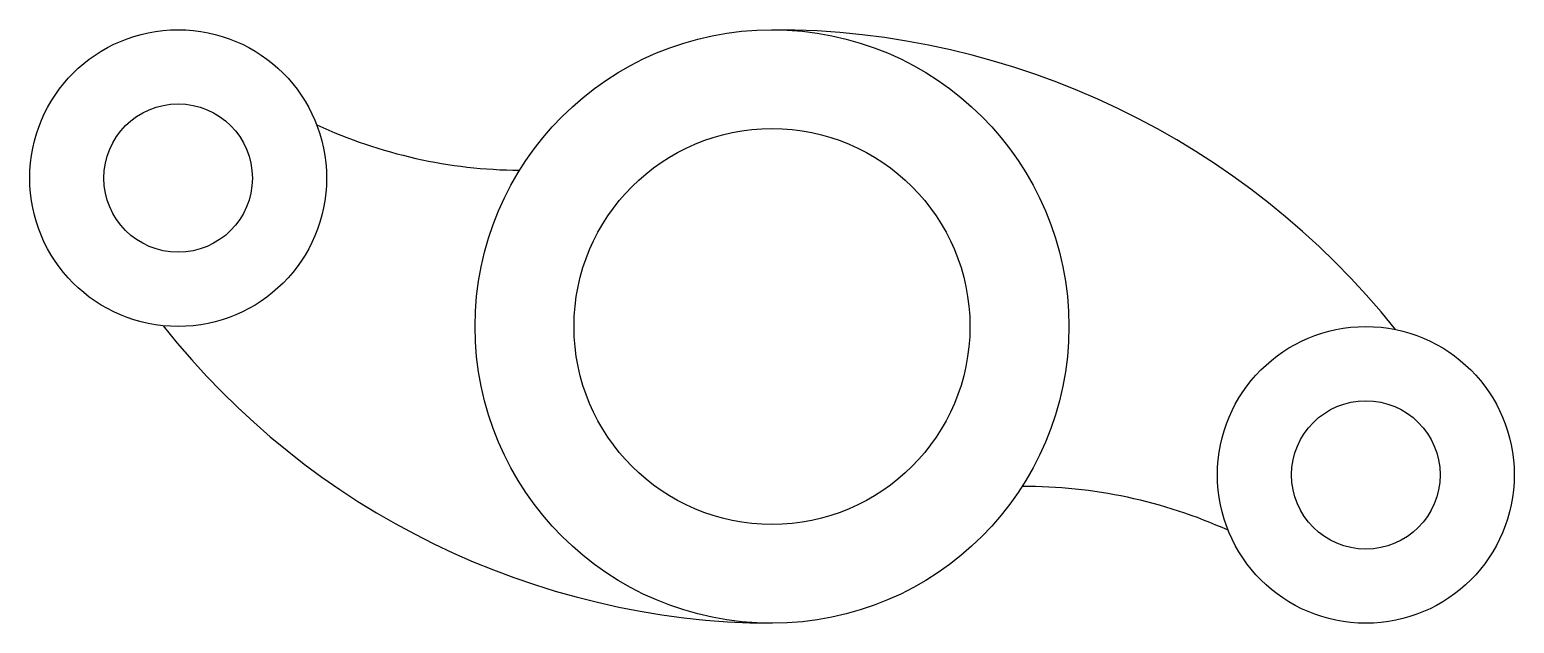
# Model space of a CAD drawing. Header units: inches. Extents: x 430 to 1180, y 427 to 727.
import ezdxf

# ---------------------------------------------------------------- set-up
doc = ezdxf.new("R2010")
doc.units = ezdxf.units.IN
doc.header["$MEASUREMENT"] = 0

msp = doc.modelspace()

# ---------------------------------------------------------------- linework, layer by layer
msp.add_lwpolyline([(1104.9, 426.87, 0.000171), (1104.77, 426.98), (1104.77, 426.87)], format="xyb")
for centre, radius in [((504.77, 651.87), 75), ((804.77, 576.87), 150), ((504.77, 651.87), 37.5), ((804.77, 576.87), 100), ((1104.77, 501.87), 75), ((1104.77, 501.87), 37.5)]:
    msp.add_circle(centre, radius)
for centre, radius, start, end in [((804.77, 323.64), 403.22, 38.6259, 90), ((679.35, 905.82), 250, 245.27751, 269.51535), ((807.64, 822.33), 395.48, 218.29651, 269.58502), ((932.26, 246.04), 250, 65.68624, 90.2583)]:
    msp.add_arc(centre, radius, start, end)

doc.saveas('drawing.dxf')
